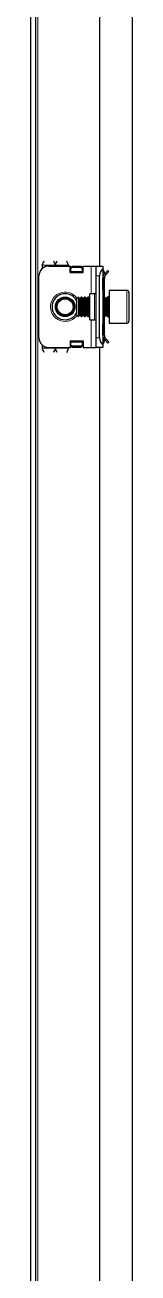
# Model space of a CAD drawing. Header units: millimetres. Extents: x -389 to 1844, y -624 to 1170.
# Drawn here: x 897.8 to 928.8, y 273 to 656.4 of the extents above; entities that cross this region are included whole.
import ezdxf

# ---------------------------------------------------------------- set-up
doc = ezdxf.new("R2010")
doc.units = ezdxf.units.MM

msp = doc.modelspace()

# ---------------------------------------------------------------- linework, layer by layer
at = {"color": 7, "linetype": 'Continuous', "lineweight": 25}
for p, q in [((897.84, -523.15), (897.84, 1037.85)), ((899.34, -523.15), (899.34, 1037.85)), ((928.84, 1006.85), (928.84, -492.15)), ((918.84, 957.35), (918.84, 582.35)), ((900.34, 560.35), (900.34, 579.35)), ((901.34, 582.6), (901.34, 581.59)), ((903.34, 582.35), (909.84, 582.35)), ((909.34, 582.6), (909.34, 582.35)), ((909.84, 580.35), (909.84, 582.35)), ((910.04, 582.24), (909.84, 582.24)), ((909.84, 580.35), (913.84, 580.35)), ((910.04, 580.35), (910.04, 582.24)), ((910.09, 581.97), (910.59, 582.33)), ((910.59, 581.97), (910.09, 581.62)), ((910.09, 581.62), (910.09, 581.97)), ((910.09, 580.71), (910.09, 581.62)), ((910.09, 580.35), (910.09, 580.71)), ((910.59, 582.33), (910.59, 581.97)), ((910.59, 582.33), (913.09, 582.33)), ((910.59, 581.97), (913.09, 581.97)), ((913.09, 581.97), (913.09, 582.33)), ((913.09, 582.33), (913.59, 581.97)), ((913.59, 581.62), (913.09, 581.97)), ((913.59, 581.97), (913.59, 581.62)), ((913.59, 581.62), (913.59, 580.71)), ((913.59, 580.71), (913.59, 580.35)), ((913.84, 580.35), (913.84, 582.35)), ((913.84, 582.35), (916.34, 582.35)), ((916.34, 582.35), (917.84, 582.35)), ((917.84, 582.35), (919.84, 582.35)), ((917.84, 579.35), (917.84, 582.35)), ((917.84, 560.35), (917.84, 579.35)), ((918.84, 560.35), (918.84, 579.35)), ((919.84, 582.35), (919.84, 581.59)), ((919.84, 581.59), (919.84, 558.12)), ((919.84, 581.27), (920.05, 581.06)), ((920.34, 580.35), (920.34, 579.89)), ((920.43, 580.02), (921.4, 580.99)), ((920.78, 579.66), (920.43, 580.02)), ((920.78, 579.66), (921.75, 580.64)), ((921.4, 580.99), (921.75, 580.64)), ((920.34, 578.6), (919.84, 578.6)), ((919.84, 575.1), (919.84, 578.6)), ((920.34, 575.1), (920.34, 578.6)), ((912.4, 572.85), (911.84, 572.3)), ((911.84, 572.3), (911.84, 568.54)), ((912.45, 572.85), (912.4, 572.85)), ((912.4, 572.85), (912.4, 568.24)), ((912.84, 572.3), (912.45, 572.85)), ((912.45, 572.85), (912.45, 572.38)), ((912.45, 572.38), (912.45, 566.85)), ((913.23, 572.85), (912.84, 572.3)), ((912.84, 572.3), (912.84, 571.91)), ((912.84, 571.91), (912.84, 567.41)), ((913.45, 572.85), (913.23, 572.85)), ((913.23, 572.85), (913.23, 572.38)), ((913.23, 572.38), (913.23, 566.85)), ((913.84, 572.3), (913.45, 572.85)), ((913.45, 572.85), (913.45, 572.38)), ((913.45, 572.38), (913.45, 566.85)), ((914.23, 572.85), (913.84, 572.3)), ((913.84, 572.3), (913.84, 571.91)), ((913.84, 571.91), (913.84, 567.41)), ((914.45, 572.85), (914.23, 572.85)), ((914.23, 572.85), (914.23, 572.38)), ((914.23, 572.38), (914.23, 566.85)), ((914.84, 572.3), (914.45, 572.85)), ((914.45, 572.85), (914.45, 572.38)), ((914.45, 572.38), (914.45, 566.85)), ((915.23, 572.85), (914.84, 572.3)), ((914.84, 572.3), (914.84, 571.91)), ((914.84, 571.91), (914.84, 567.41)), ((915.45, 572.85), (915.23, 572.85)), ((915.23, 572.85), (915.23, 572.38)), ((915.23, 572.38), (915.23, 566.85)), ((915.84, 572.3), (915.45, 572.85)), ((915.45, 572.85), (915.45, 572.38)), ((915.45, 572.38), (915.45, 566.85)), ((917.34, 573.85), (915.84, 573.85)), ((915.84, 565.85), (915.84, 573.85)), ((920.34, 575.1), (919.84, 575.1)), ((920.23, 572.85), (919.84, 572.3)), ((920.45, 572.85), (920.23, 572.85)), ((920.23, 572.85), (920.23, 572.38)), ((920.23, 572.38), (920.23, 566.85)), ((920.34, 572.85), (920.34, 575.1)), ((920.84, 572.3), (920.45, 572.85)), ((920.45, 572.85), (920.45, 572.38)), ((920.45, 572.38), (920.45, 566.85)), ((921.23, 572.85), (920.84, 572.3)), ((920.84, 572.3), (920.84, 571.91)), ((920.84, 571.91), (920.84, 567.41)), ((921.59, 572.85), (921.23, 572.85)), ((921.23, 572.85), (921.23, 572.38)), ((921.23, 572.38), (921.23, 566.85)), ((927.24, 574.85), (921.84, 574.85)), ((921.84, 574.85), (921.84, 567.16)), ((927.84, 574.25), (927.84, 567.48)), ((911.84, 568.54), (911.84, 567.41)), ((912.4, 568.24), (912.4, 566.85)), ((927.84, 567.48), (927.84, 565.45)), ((911.84, 567.41), (912.4, 566.85)), ((912.4, 566.85), (912.45, 566.85)), ((912.45, 566.85), (912.84, 567.41)), ((912.84, 567.41), (913.23, 566.85)), ((913.23, 566.85), (913.45, 566.85)), ((913.45, 566.85), (913.84, 567.41)), ((913.84, 567.41), (914.23, 566.85)), ((914.23, 566.85), (914.45, 566.85)), ((914.45, 566.85), (914.84, 567.41)), ((914.84, 567.41), (915.23, 566.85)), ((915.23, 566.85), (915.45, 566.85)), ((915.45, 566.85), (915.84, 567.41)), ((915.84, 565.85), (917.34, 565.85)), ((919.84, 567.41), (920.23, 566.85)), ((919.84, 564.6), (920.34, 564.6)), ((919.84, 561.1), (919.84, 564.6)), ((920.23, 566.85), (920.45, 566.85)), ((920.34, 564.6), (920.34, 566.85)), ((920.34, 561.1), (920.34, 564.6)), ((920.45, 566.85), (920.84, 567.41)), ((920.84, 567.41), (921.23, 566.85)), ((921.23, 566.85), (921.59, 566.85)), ((921.84, 567.16), (921.84, 564.85)), ((921.84, 564.85), (927.24, 564.85)), ((917.84, 557.35), (917.84, 560.35)), ((920.34, 561.1), (919.84, 561.1)), ((920.78, 560.04), (920.43, 559.69)), ((920.78, 560.04), (921.75, 559.07)), ((901.34, 558.12), (901.34, 557.1)), ((903.34, 557.35), (909.84, 557.35)), ((909.34, 557.35), (909.34, 557.1)), ((909.84, 559.35), (909.84, 557.35)), ((909.84, 559.35), (913.84, 559.35)), ((909.84, 557.47), (910.04, 557.47)), ((910.04, 557.47), (910.04, 559.35)), ((910.09, 559), (910.09, 559.35)), ((910.09, 558.09), (910.09, 559)), ((910.09, 558.09), (910.59, 557.73)), ((910.09, 557.73), (910.09, 558.09)), ((910.59, 557.38), (910.09, 557.73)), ((913.09, 557.73), (910.59, 557.73)), ((910.59, 557.73), (910.59, 557.38)), ((913.09, 557.38), (910.59, 557.38)), ((913.09, 557.73), (913.59, 558.09)), ((913.09, 557.38), (913.09, 557.73)), ((913.59, 557.73), (913.09, 557.38)), ((913.59, 559.35), (913.59, 559)), ((913.59, 559), (913.59, 558.09)), ((913.59, 558.09), (913.59, 557.73)), ((913.84, 559.35), (913.84, 557.35)), ((913.84, 557.35), (916.34, 557.35)), ((916.34, 557.35), (917.84, 557.35)), ((919.84, 557.35), (917.84, 557.35)), ((918.84, 557.35), (918.84, -42.65)), ((920.05, 558.65), (919.84, 558.44)), ((919.84, 558.12), (919.84, 557.35)), ((920.34, 559.35), (920.34, 559.75)), ((920.43, 559.69), (921.4, 558.71)), ((921.4, 558.71), (921.75, 559.07))]:
    msp.add_line(p, q, dxfattribs=at)
at = {"color": 8, "linetype": 'Continuous', "lineweight": 18}
for p, q in [((899.94, -521.05), (899.94, 1035.75)), ((901.34, 582.6), (905.34, 582.6)), ((905.34, 582.6), (909.34, 582.6)), ((913.59, 580.71), (910.09, 580.71)), ((916.34, 573.85), (916.34, 582.35)), ((918.84, 579.35), (917.84, 579.35)), ((919.84, 580.85), (920.05, 581.06)), ((919.84, 580.35), (920.34, 580.35)), ((917.34, 565.85), (917.34, 573.85)), ((921.59, 566.85), (921.59, 572.85)), ((927.24, 567.16), (927.24, 574.85)), ((916.34, 557.35), (916.34, 565.85)), ((927.24, 564.85), (927.24, 567.16)), ((917.84, 560.35), (918.84, 560.35)), ((901.34, 557.1), (905.34, 557.1)), ((909.34, 557.1), (905.34, 557.1)), ((910.09, 559), (913.59, 559)), ((919.84, 559.35), (920.34, 559.35)), ((919.84, 558.85), (920.05, 558.65))]:
    msp.add_line(p, q, dxfattribs=at)
at = {"color": 7, "linetype": 'Continuous', "lineweight": 25}
for radius in [3, 2.76, 2.45]:
    msp.add_circle((908.34, 569.85), radius, dxfattribs=at)
for centre, radius, start, end in [((903.34, 579.35), 3, 90, 180), ((921.84, 579.35), 3, 131.8103, 180), ((919.34, 580.35), 1, 360, 45), ((908.34, 569.85), 4, 90, 331.045), ((908.34, 569.85), 4, 28.955, 90), ((917.34, 574.35), 0.5, 270, 0), ((921.59, 573.1), 0.25, 270, 0), ((927.24, 574.25), 0.6, 0, 90), ((917.34, 565.35), 0.5, 0, 90), ((921.59, 566.6), 0.25, 360, 90), ((927.24, 565.45), 0.6, 270, 360), ((903.34, 560.35), 3, 180, 270), ((921.84, 560.35), 3, 180, 228.1897), ((919.34, 559.35), 1, 315, 0)]:
    msp.add_arc(centre, radius, start, end, dxfattribs=at)
at = {"color": 8, "linetype": 'Continuous', "lineweight": 18}
for start, end in [(35.4622, 270), (270, 324.5378)]:
    msp.add_arc((908.34, 569.85), 4.5, start, end, dxfattribs=at)
at = {"color": 7, "linetype": 'Continuous', "lineweight": 25}
for points, knots in [([(901.34, 582.6), (901.44, 582.85), (901.63, 583.33), (901.82, 583.73), (901.91, 583.93)], [0, 0, 0, 0, 0.502065, 1, 1, 1, 1]), ([(904.77, 583.92), (904.85, 583.76), (905.02, 583.41), (905.21, 582.92), (905.32, 582.64), (905.34, 582.6)], [0, 0, 0, 0, 0.415483, 0.917152, 1, 1, 1, 1]), ([(905.34, 582.6), (905.44, 582.85), (905.63, 583.33), (905.82, 583.73), (905.91, 583.93)], [0, 0, 0, 0, 0.502065, 1, 1, 1, 1]), ([(908.77, 583.92), (908.85, 583.76), (909.02, 583.41), (909.21, 582.92), (909.32, 582.64), (909.34, 582.6)], [0, 0, 0, 0, 0.415483, 0.917152, 1, 1, 1, 1]), ([(920.43, 580.02), (920.27, 579.83), (919.97, 579.45), (919.85, 578.92), (919.84, 578.64), (919.84, 578.6)], [0, 0, 0, 0, 0.461863, 0.923726, 1, 1, 1, 1]), ([(920.78, 579.66), (920.66, 579.51), (920.48, 579.29), (920.36, 578.91), (920.35, 578.71), (920.34, 578.6)], [0, 0, 0, 0, 0.4850424, 0.7384039, 1, 1, 1, 1]), ([(919.84, 561.1), (919.87, 560.86), (919.92, 560.38), (920.2, 559.92), (920.4, 559.72), (920.43, 559.69)], [0, 0, 0, 0, 0.461863, 0.923726, 1, 1, 1, 1]), ([(920.34, 561.1), (920.36, 560.91), (920.39, 560.62), (920.58, 560.27), (920.71, 560.12), (920.78, 560.04)], [0, 0, 0, 0, 0.485042, 0.738404, 1, 1, 1, 1]), ([(901.91, 555.79), (901.83, 555.95), (901.66, 556.3), (901.47, 556.78), (901.36, 557.06), (901.34, 557.1)], [0, 0, 0, 0, 0.415483, 0.917152, 1, 1, 1, 1]), ([(905.34, 557.1), (905.24, 556.86), (905.05, 556.37), (904.86, 555.98), (904.77, 555.78)], [0, 0, 0, 0, 0.502065, 1, 1, 1, 1]), ([(905.91, 555.79), (905.83, 555.95), (905.66, 556.3), (905.47, 556.78), (905.36, 557.06), (905.34, 557.1)], [0, 0, 0, 0, 0.4154826, 0.9171518, 1, 1, 1, 1]), ([(909.34, 557.1), (909.24, 556.86), (909.05, 556.37), (908.86, 555.98), (908.77, 555.78)], [0, 0, 0, 0, 0.502065, 1, 1, 1, 1])]:
    msp.add_open_spline(points, degree=3, knots=knots, dxfattribs=at)

doc.saveas('drawing.dxf')
